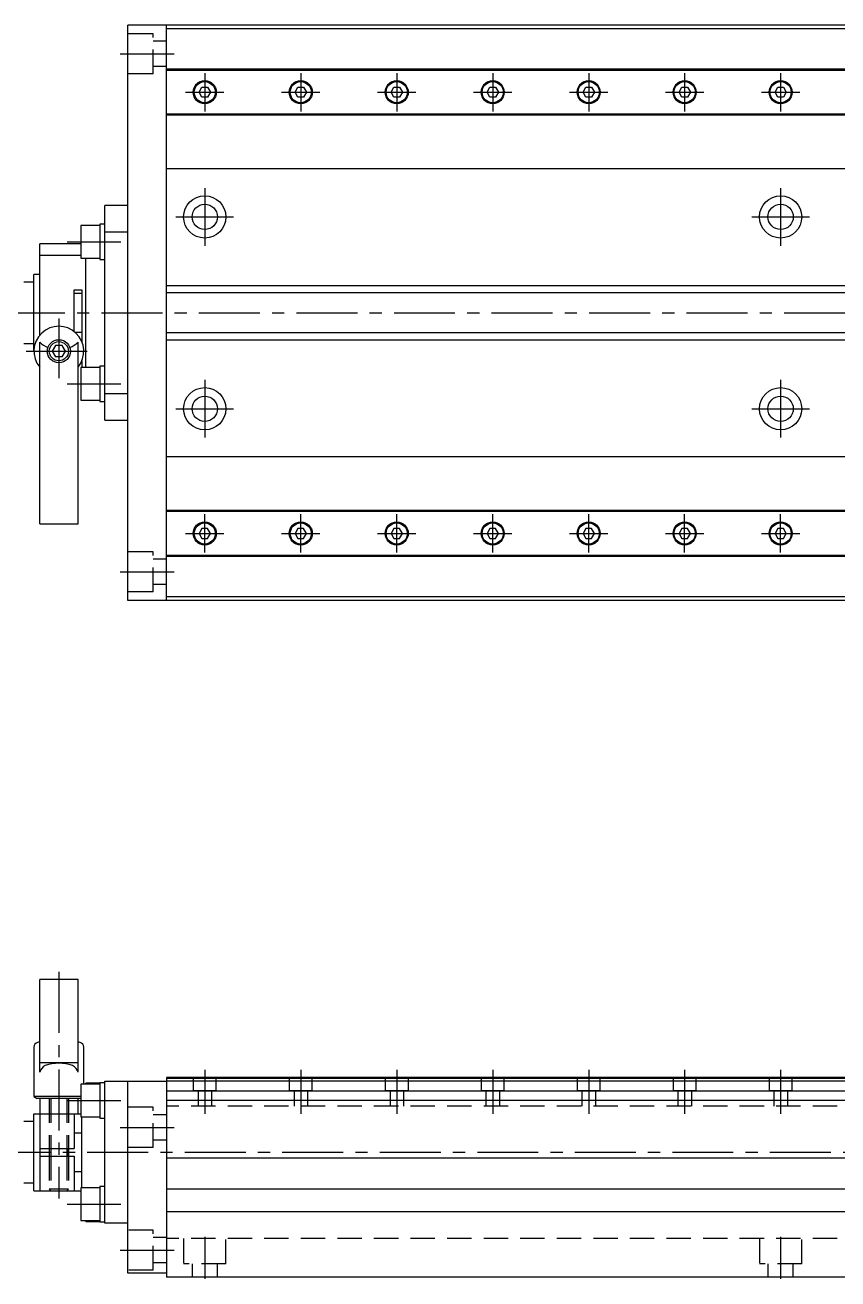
# Model space of a CAD drawing. Extents: x -2 to 832, y -8 to 344.
# Drawn here: x 323.1 to 534.8, y 17 to 343.8 of the extents above; entities that cross this region are included whole.
import ezdxf

# ---------------------------------------------------------------- set-up
doc = ezdxf.new("R2010")
doc.units = 0
doc.header["$LTSCALE"] = 0.5
doc.linetypes.add('CENTER', pattern=[50.8, 31.75, -6.35, 6.35, -6.35])
doc.linetypes.add('DASHED', pattern=[19.05, 12.7, -6.35])
for name, color, linetype in [('MSM_CENTER', 1, 'CENTER'), ('MSM_CONTINUOUS', 7, 'CONTINUOUS'), ('MSM_DASHED', 4, 'DASHED'), ('MSM_NARROW', 5, 'CONTINUOUS')]:
    doc.layers.add(name, color=color, linetype=linetype)

msp = doc.modelspace()

# ---------------------------------------------------------------- linework, layer by layer
at = {"layer": 'MSM_CENTER'}
for p, q in [((347.91, 336.28), (361.91, 336.28)), ((369.91, 331.28), (369.91, 321.28)), ((394.91, 331.28), (394.91, 321.28)), ((419.91, 331.28), (419.91, 321.28)), ((444.91, 331.28), (444.91, 321.28)), ((469.91, 331.28), (469.91, 321.28)), ((494.91, 331.28), (494.91, 321.28)), ((519.91, 331.28), (519.91, 321.28)), ((364.91, 326.28), (374.91, 326.28)), ((389.91, 326.28), (399.91, 326.28)), ((414.91, 326.28), (424.91, 326.28)), ((439.91, 326.28), (449.91, 326.28)), ((464.91, 326.28), (474.91, 326.28)), ((489.91, 326.28), (499.91, 326.28)), ((514.91, 326.28), (524.91, 326.28)), ((369.91, 301.28), (369.91, 286.28)), ((519.91, 301.28), (519.91, 286.28)), ((362.41, 293.78), (377.41, 293.78)), ((512.41, 293.78), (527.41, 293.78)), ((334.09, 287.28), (348.09, 287.28)), ((266.81, 268.78), (831.91, 268.78)), ((331.91, 267.28), (331.91, 251.78)), ((323.41, 258.78), (340.91, 258.78)), ((334.09, 250.28), (348.09, 250.28)), ((369.91, 251.28), (369.91, 236.28)), ((519.91, 251.28), (519.91, 236.28)), ((362.41, 243.78), (377.41, 243.78)), ((512.41, 243.78), (527.41, 243.78)), ((369.91, 206.28), (369.91, 216.28)), ((394.91, 206.28), (394.91, 216.28)), ((419.91, 206.28), (419.91, 216.28)), ((444.91, 206.28), (444.91, 216.28)), ((469.91, 206.28), (469.91, 216.28)), ((494.91, 206.28), (494.91, 216.28)), ((519.91, 206.28), (519.91, 216.28)), ((364.91, 211.28), (374.91, 211.28)), ((389.91, 211.28), (399.91, 211.28)), ((414.91, 211.28), (424.91, 211.28)), ((439.91, 211.28), (449.91, 211.28)), ((464.91, 211.28), (474.91, 211.28)), ((489.91, 211.28), (499.91, 211.28)), ((514.91, 211.28), (524.91, 211.28)), ((347.91, 201.28), (361.91, 201.28)), ((331.91, 97), (331.91, 38)), ((369.91, 71.5), (369.91, 60)), ((394.91, 71.5), (394.91, 60)), ((419.91, 71.5), (419.91, 60)), ((444.91, 71.5), (444.91, 60)), ((469.91, 71.5), (469.91, 60)), ((494.91, 71.5), (494.91, 60)), ((519.91, 71.5), (519.91, 60)), ((334.09, 63.5), (348.09, 63.5)), ((347.91, 56.5), (361.91, 56.5)), ((288.51, 50), (831.91, 50)), ((334.09, 36.5), (348.09, 36.5)), ((369.91, 28), (369.91, 17)), ((519.91, 28), (519.91, 17)), ((347.91, 24.5), (361.96, 24.5))]:
    msp.add_line(p, q, dxfattribs=at)
at = {"layer": 'MSM_CONTINUOUS'}
for p, q in [((359.91, 343.78), (349.91, 343.78)), ((349.91, 193.78), (349.91, 343.78)), ((359.91, 193.78), (359.91, 343.78)), ((359.91, 343.73), (359.96, 343.73)), ((829.91, 343.78), (359.96, 343.78)), ((359.96, 343.78), (359.96, 343.73)), ((544.91, 342.78), (359.91, 342.78)), ((544.91, 332.28), (359.91, 332.28)), ((544.91, 331.98), (359.91, 331.98)), ((368.44, 326.28), (369.17, 327.56)), ((369.17, 327.56), (370.65, 327.56)), ((370.65, 327.56), (371.39, 326.28)), ((393.44, 326.28), (394.17, 327.56)), ((394.17, 327.56), (395.65, 327.56)), ((395.65, 327.56), (396.39, 326.28)), ((418.44, 326.28), (419.17, 327.56)), ((419.17, 327.56), (420.65, 327.56)), ((420.65, 327.56), (421.39, 326.28)), ((443.44, 326.28), (444.17, 327.56)), ((444.17, 327.56), (445.65, 327.56)), ((445.65, 327.56), (446.39, 326.28)), ((468.44, 326.28), (469.17, 327.56)), ((469.17, 327.56), (470.65, 327.56)), ((470.65, 327.56), (471.39, 326.28)), ((493.44, 326.28), (494.17, 327.56)), ((494.17, 327.56), (495.65, 327.56)), ((495.65, 327.56), (496.39, 326.28)), ((518.44, 326.28), (519.17, 327.56)), ((519.17, 327.56), (520.65, 327.56)), ((520.65, 327.56), (521.39, 326.28)), ((369.17, 325), (368.44, 326.28)), ((370.65, 325), (369.17, 325)), ((371.39, 326.28), (370.65, 325)), ((394.17, 325), (393.44, 326.28)), ((395.65, 325), (394.17, 325)), ((396.39, 326.28), (395.65, 325)), ((419.17, 325), (418.44, 326.28)), ((420.65, 325), (419.17, 325)), ((421.39, 326.28), (420.65, 325)), ((444.17, 325), (443.44, 326.28)), ((445.65, 325), (444.17, 325)), ((446.39, 326.28), (445.65, 325)), ((469.17, 325), (468.44, 326.28)), ((470.65, 325), (469.17, 325)), ((471.39, 326.28), (470.65, 325)), ((494.17, 325), (493.44, 326.28)), ((495.65, 325), (494.17, 325)), ((496.39, 326.28), (495.65, 325)), ((519.17, 325), (518.44, 326.28)), ((520.65, 325), (519.17, 325)), ((521.39, 326.28), (520.65, 325)), ((544.91, 320.58), (359.91, 320.58)), ((544.91, 320.28), (359.91, 320.28)), ((544.91, 306.28), (359.91, 306.28)), ((343.91, 240.78), (343.91, 296.78)), ((349.91, 296.78), (343.91, 296.78)), ((337.61, 291.53), (337.61, 283.03)), ((342.61, 291.53), (337.61, 291.53)), ((342.61, 291.88), (342.61, 282.68)), ((343.91, 291.88), (342.61, 291.88)), ((349.91, 289.79), (343.91, 289.79)), ((326.91, 262.93), (326.91, 286.78)), ((337.61, 286.78), (326.91, 286.78)), ((337.61, 283.74), (326.91, 283.74)), ((337.61, 283.03), (342.61, 283.03)), ((338.91, 254.53), (338.91, 283.03)), ((342.61, 282.68), (343.91, 282.68)), ((325.41, 258.78), (325.41, 278.78)), ((326.91, 278.78), (325.41, 278.78)), ((325.41, 276.78), (322.81, 276.78)), ((335.91, 263.9), (335.91, 274.78)), ((335.91, 274.78), (337.91, 274.78)), ((337.91, 274.78), (337.91, 261.28)), ((544.91, 275.78), (359.91, 275.78)), ((337.91, 273.78), (335.91, 273.78)), ((336.07, 263.78), (337.91, 263.78)), ((359.91, 261.78), (544.91, 261.78)), ((322.81, 260.78), (325.41, 260.78)), ((326.91, 213.78), (326.91, 261.11)), ((331.05, 260.28), (330.18, 258.78)), ((330.18, 258.78), (331.05, 257.28)), ((332.78, 260.28), (331.05, 260.28)), ((333.65, 258.78), (332.78, 260.28)), ((332.78, 257.28), (333.65, 258.78)), ((336.91, 213.78), (336.91, 261.11)), ((332.78, 257.28), (331.05, 257.28)), ((337.91, 256.28), (337.91, 254.53)), ((337.61, 254.53), (337.61, 246.03)), ((342.61, 254.53), (337.61, 254.53)), ((342.61, 254.88), (342.61, 245.68)), ((343.91, 254.88), (342.61, 254.88)), ((337.61, 246.03), (342.61, 246.03)), ((342.61, 245.68), (343.91, 245.68)), ((343.91, 247.76), (349.91, 247.76)), ((343.91, 240.78), (349.91, 240.78)), ((544.91, 231.28), (359.91, 231.28)), ((544.91, 217.28), (359.91, 217.28)), ((544.91, 216.98), (359.91, 216.98)), ((326.91, 213.78), (336.91, 213.78)), ((369.17, 212.56), (368.44, 211.28)), ((370.65, 212.56), (369.17, 212.56)), ((371.39, 211.28), (370.65, 212.56)), ((394.17, 212.56), (393.44, 211.28)), ((395.65, 212.56), (394.17, 212.56)), ((396.39, 211.28), (395.65, 212.56)), ((419.17, 212.56), (418.44, 211.28)), ((420.65, 212.56), (419.17, 212.56)), ((421.39, 211.28), (420.65, 212.56)), ((444.17, 212.56), (443.44, 211.28)), ((445.65, 212.56), (444.17, 212.56)), ((446.39, 211.28), (445.65, 212.56)), ((469.17, 212.56), (468.44, 211.28)), ((470.65, 212.56), (469.17, 212.56)), ((471.39, 211.28), (470.65, 212.56)), ((494.17, 212.56), (493.44, 211.28)), ((495.65, 212.56), (494.17, 212.56)), ((496.39, 211.28), (495.65, 212.56)), ((519.17, 212.56), (518.44, 211.28)), ((520.65, 212.56), (519.17, 212.56)), ((521.39, 211.28), (520.65, 212.56)), ((368.44, 211.28), (369.17, 210)), ((369.17, 210), (370.65, 210)), ((370.65, 210), (371.39, 211.28)), ((393.44, 211.28), (394.17, 210)), ((394.17, 210), (395.65, 210)), ((395.65, 210), (396.39, 211.28)), ((418.44, 211.28), (419.17, 210)), ((419.17, 210), (420.65, 210)), ((420.65, 210), (421.39, 211.28)), ((443.44, 211.28), (444.17, 210)), ((444.17, 210), (445.65, 210)), ((445.65, 210), (446.39, 211.28)), ((468.44, 211.28), (469.17, 210)), ((469.17, 210), (470.65, 210)), ((470.65, 210), (471.39, 211.28)), ((493.44, 211.28), (494.17, 210)), ((494.17, 210), (495.65, 210)), ((495.65, 210), (496.39, 211.28)), ((518.44, 211.28), (519.17, 210)), ((519.17, 210), (520.65, 210)), ((520.65, 210), (521.39, 211.28)), ((544.91, 205.58), (359.91, 205.58)), ((544.91, 205.28), (359.91, 205.28)), ((359.91, 193.78), (349.91, 193.78)), ((544.91, 194.78), (359.91, 194.78)), ((359.96, 193.83), (359.91, 193.83)), ((359.96, 193.83), (359.96, 193.78)), ((829.91, 193.78), (359.96, 193.78)), ((326.91, 70.86), (326.91, 95)), ((336.91, 95), (326.91, 95)), ((336.91, 70.86), (336.91, 95)), ((325.41, 77.37), (325.41, 64.5)), ((338.41, 67.75), (338.41, 77.37)), ((326.91, 73.42), (336.91, 73.42)), ((548.46, 69.5), (359.91, 69.5)), ((359.91, 69.5), (359.91, 17.5)), ((548.46, 69.2), (359.91, 69.2)), ((342.61, 67.75), (337.61, 67.75)), ((337.61, 67.75), (337.61, 59.25)), ((338.91, 67.75), (338.91, 68)), ((342.61, 68), (338.91, 68)), ((343.91, 68.1), (342.61, 68.1)), ((342.61, 68.1), (342.61, 58.9)), ((343.91, 31.5), (343.91, 68.5)), ((343.91, 68.5), (359.91, 68.5)), ((349.91, 18.5), (349.91, 68.5)), ((547.96, 68.55), (359.91, 68.55)), ((547.96, 65.95), (359.91, 65.95)), ((337.61, 64.5), (325.41, 64.5)), ((325.41, 64.5), (326.28, 64)), ((337.55, 64), (326.28, 64)), ((326.91, 64), (326.91, 40)), ((336.91, 60), (336.91, 64)), ((337.55, 64), (337.61, 64.04)), ((829.91, 63.5), (359.91, 63.5)), ((325.41, 60), (337.61, 60)), ((325.41, 40), (325.41, 60)), ((335.91, 60), (335.91, 51)), ((337.61, 59.25), (342.61, 59.25)), ((337.91, 40.75), (337.91, 59.25)), ((342.61, 58.9), (343.91, 58.9)), ((325.41, 58), (322.81, 58)), ((337.91, 55), (335.91, 55)), ((326.91, 51), (335.91, 51)), ((329.41, 51), (329.41, 49)), ((329.41, 51), (329.41, 49)), ((334.41, 49), (334.41, 51)), ((334.41, 51), (334.41, 49)), ((326.91, 49), (335.91, 49)), ((335.91, 49), (335.91, 40)), ((829.91, 48.5), (359.91, 48.5)), ((359.96, 47.81), (359.91, 47.81)), ((359.96, 47.81), (359.96, 40.5)), ((335.91, 45), (337.91, 45)), ((322.81, 42), (325.41, 42)), ((325.41, 40), (337.61, 40)), ((342.61, 40.75), (337.61, 40.75)), ((337.61, 40.75), (337.61, 32.25)), ((343.91, 41.1), (342.61, 41.1)), ((342.61, 41.1), (342.61, 31.9)), ((359.91, 40.5), (829.91, 40.5)), ((829.91, 34.5), (359.91, 34.5)), ((359.96, 34.5), (359.96, 17.5)), ((337.61, 32.25), (342.61, 32.25)), ((338.91, 32), (338.91, 32.25)), ((338.91, 32), (342.61, 32)), ((342.61, 31.9), (343.91, 31.9)), ((349.91, 31.5), (343.91, 31.5)), ((359.91, 18.5), (349.91, 18.5)), ((829.91, 17.5), (359.91, 17.5))]:
    msp.add_line(p, q, dxfattribs=at)
for centre, radius in [((369.91, 326.28), 3), ((369.91, 326.28), 2.75), ((394.91, 326.28), 3), ((394.91, 326.28), 2.75), ((419.91, 326.28), 3), ((419.91, 326.28), 2.75), ((444.91, 326.28), 3), ((444.91, 326.28), 2.75), ((469.91, 326.28), 3), ((469.91, 326.28), 2.75), ((494.91, 326.28), 3), ((494.91, 326.28), 2.75), ((519.91, 326.28), 3), ((519.91, 326.28), 2.75), ((369.91, 293.78), 5.5), ((519.91, 293.78), 5.5), ((369.91, 293.78), 3.3), ((519.91, 293.78), 3.3), ((331.91, 258.78), 3), ((331.91, 258.78), 2.5), ((369.91, 243.78), 5.5), ((519.91, 243.78), 5.5), ((369.91, 243.78), 3.3), ((519.91, 243.78), 3.3), ((369.91, 211.28), 3), ((369.91, 211.28), 2.75), ((394.91, 211.28), 3), ((394.91, 211.28), 2.75), ((419.91, 211.28), 3), ((419.91, 211.28), 2.75), ((444.91, 211.28), 3), ((444.91, 211.28), 2.75), ((469.91, 211.28), 3), ((469.91, 211.28), 2.75), ((494.91, 211.28), 3), ((494.91, 211.28), 2.75), ((519.91, 211.28), 3), ((519.91, 211.28), 2.75)]:
    msp.add_circle(centre, radius, dxfattribs=at)
for centre, radius, start, end in [((331.91, 258.78), 6.5, 320.2849, 219.7151), ((331.77, 266.38), 7.17, 227.3401, 247.8909), ((332.06, 266.38), 7.17, 292.1091, 312.6599), ((326.71, 77.37), 1.3, 104.5706, 180), ((331.91, 57.36), 21.97, 103.1548, 104.5706), ((331.91, 57.36), 21.97, 75.4294, 76.8452), ((337.11, 77.37), 1.3, 0, 75.4294), ((329.63, 70.07), 2.83, 117.0443, 163.788), ((331.92, 62.46), 10.74, 70.5029, 109.4376), ((334.27, 70.14), 2.74, 15.2925, 63.2952)]:
    msp.add_arc(centre, radius, start, end, dxfattribs=at)
at = {"layer": 'MSM_DASHED'}
for p, q in [((356.44, 341.53), (349.84, 341.53)), ((356.44, 331.03), (356.44, 341.53)), ((359.84, 339.58), (356.44, 339.58)), ((356.44, 331.03), (349.84, 331.03)), ((359.84, 332.98), (356.44, 332.98)), ((356.44, 206.53), (349.84, 206.53)), ((356.44, 196.03), (356.44, 206.53)), ((359.84, 204.58), (356.44, 204.58)), ((359.84, 197.98), (356.44, 197.98)), ((356.44, 196.03), (349.84, 196.03)), ((366.91, 69.5), (366.91, 66)), ((372.91, 66), (372.91, 69.5)), ((391.91, 69.5), (391.91, 66)), ((397.91, 66), (397.91, 69.5)), ((416.91, 69.5), (416.91, 66)), ((422.91, 69.5), (422.91, 66)), ((441.91, 69.5), (441.91, 66)), ((447.91, 66), (447.91, 69.5)), ((466.91, 69.5), (466.91, 66)), ((472.91, 66), (472.91, 69.5)), ((491.91, 69.5), (491.91, 66)), ((497.91, 66), (497.91, 69.5)), ((516.91, 69.5), (516.91, 66)), ((522.91, 66), (522.91, 69.5)), ((372.91, 66), (366.91, 66)), ((368.16, 66), (368.16, 62)), ((371.66, 66), (371.66, 62)), ((397.91, 66), (391.91, 66)), ((393.16, 66), (393.16, 62)), ((396.66, 66), (396.66, 62)), ((422.91, 66), (416.91, 66)), ((418.16, 66), (418.16, 62)), ((421.66, 66), (421.66, 62)), ((447.91, 66), (441.91, 66)), ((443.16, 66), (443.16, 62)), ((446.66, 66), (446.66, 62)), ((472.91, 66), (466.91, 66)), ((468.16, 66), (468.16, 62)), ((471.66, 66), (471.66, 62)), ((497.91, 66), (491.91, 66)), ((493.16, 66), (493.16, 62)), ((496.66, 66), (496.66, 62)), ((522.91, 66), (516.91, 66)), ((518.16, 66), (518.16, 62)), ((521.66, 66), (521.66, 62)), ((329.41, 64), (329.41, 51)), ((329.85, 64), (329.85, 51)), ((333.98, 64), (333.98, 51)), ((334.41, 64), (334.41, 51)), ((356.44, 61.75), (349.84, 61.75)), ((356.44, 51.25), (356.44, 61.75)), ((359.84, 59.8), (356.44, 59.8)), ((829.91, 62), (359.91, 62)), ((359.84, 53.2), (356.44, 53.2)), ((356.44, 51.25), (349.84, 51.25)), ((329.41, 49), (329.41, 40)), ((329.85, 49), (329.85, 40)), ((333.98, 49), (333.98, 40)), ((334.41, 49), (334.41, 40)), ((334.41, 40.43), (329.41, 40.43)), ((329.41, 40.43), (329.85, 40)), ((333.98, 40), (334.41, 40.43)), ((356.51, 29.75), (349.91, 29.75)), ((356.51, 19.25), (356.51, 29.75)), ((359.91, 27.8), (356.51, 27.8)), ((829.91, 27.5), (359.91, 27.5)), ((364.41, 27.5), (364.41, 20.9)), ((375.41, 20.9), (375.41, 27.5)), ((514.41, 27.5), (514.41, 20.9)), ((525.41, 20.9), (525.41, 27.5)), ((359.91, 21.2), (356.51, 21.2)), ((375.41, 20.9), (364.41, 20.9)), ((366.61, 20.9), (366.61, 17.5)), ((373.21, 17.5), (373.21, 20.9)), ((525.41, 20.9), (514.41, 20.9)), ((516.61, 20.9), (516.61, 17.5)), ((523.21, 17.5), (523.21, 20.9)), ((356.51, 19.25), (349.91, 19.25)), ((359.96, 18.55), (359.91, 18.55))]:
    msp.add_line(p, q, dxfattribs=at)
at = {"layer": 'MSM_NARROW'}
for p, q in [((544.91, 274.03), (359.91, 274.03)), ((544.91, 263.53), (359.91, 263.53)), ((329.85, 51), (329.85, 49)), ((333.98, 51), (333.98, 49))]:
    msp.add_line(p, q, dxfattribs=at)

doc.saveas('drawing.dxf')
